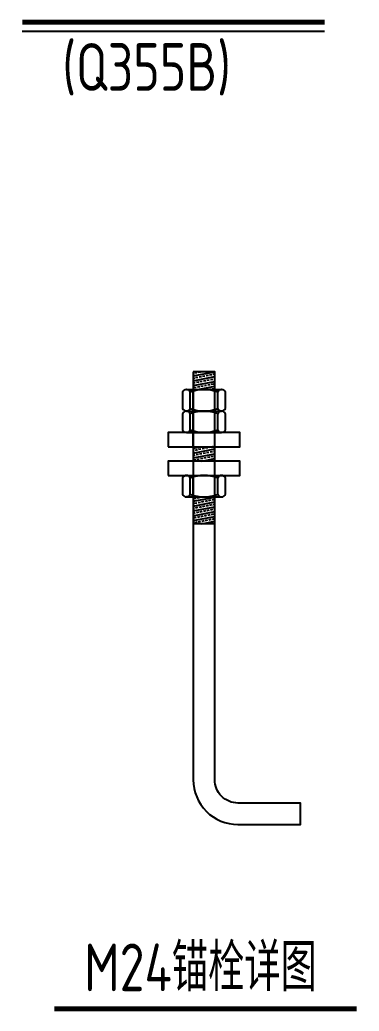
# Model space of a CAD drawing. Extents: x 9539573 to 9710259, y 1656270 to 2510207.
# Drawn here: x 9685282 to 9690976, y 2223257 to 2239885 of the extents above; entities that cross this region are included whole.
import ezdxf

# ---------------------------------------------------------------- set-up
doc = ezdxf.new("R2010")
doc.units = 0
doc.header["$LTSCALE"] = 1000
doc.header["$MEASUREMENT"] = 0
doc.layers.add('一般文字', color=6, linetype='CONTINUOUS')
doc.layers.add('螺栓', color=15, linetype='CONTINUOUS')
doc.styles.add('_HZTXT', font='atssdeng.shx', dxfattribs={"width": 0.8, "bigfont": 'atssdchn.shx'})

msp = doc.modelspace()

# ---------------------------------------------------------------- hatches: boundary and pattern name
at = {"layer": '螺栓'}
h = msp.add_hatch(dxfattribs=at)
h.set_pattern_fill('ANSI33', color=256, scale=25, angle=146, style=0)
h.set_pattern_definition([(191, (2344129.3, 369479.54), (15.145464, -77.9166577), []), (191, (2344082.77, 369510.93), (15.145464, -77.9166577), [39.6875, -19.84375])])
h.paths.add_polyline_path([(9688192.3, 2233982.9), (9688192.3, 2233682.9), (9688552.3, 2233682.9), (9688552.3, 2233982.9)])
h.paths.add_polyline_path([(9688192.3, 2232722.9), (9688192.3, 2232722.9), (9688192.3, 2232482.9), (9688552.3, 2232482.9), (9688552.3, 2232722.9)])
h.paths.add_polyline_path([(9688552.3, 2231882.9), (9688192.3, 2231882.9), (9688192.3, 2231431.9), (9688552.3, 2231431.9)])

# ---------------------------------------------------------------- linework, layer by layer
at = {"layer": '一般文字', "color": 2}
msp.add_line((9685322.4, 2239693.9), (9690394.8, 2239693.9), dxfattribs=at)
at = {"layer": '一般文字', "color": 2, "const_width": 81}
for points in [[(9685322.4, 2239844), (9690394.8, 2239844)], [(9685863.3, 2223297.6), (9690935.7, 2223297.6)]]:
    msp.add_lwpolyline(points, dxfattribs=at)
at = {"layer": '螺栓'}
for p, q in [((9688140.9, 2233367.9), (9688140.9, 2233637.9)), ((9688603.7, 2233367.9), (9688603.7, 2233637.9)), ((9688140.9, 2233007.9), (9688140.9, 2233277.9)), ((9688603.7, 2233007.9), (9688603.7, 2233277.9)), ((9688140.9, 2231927.9), (9688140.9, 2232197.9)), ((9688603.7, 2231927.9), (9688603.7, 2232197.9))]:
    msp.add_line(p, q, dxfattribs=at)
for points in [[(9688192.3, 2233982.9), (9688192.3, 2227138.5, 0.4142136), (9688942.3, 2226388.5), (9689992, 2226388.5), (9689992, 2226748.5), (9688942.3, 2226748.5, -0.4142136), (9688552.3, 2227138.5), (9688552.3, 2233982.9)], [(9688732.3, 2233367.9), (9688732.3, 2233637.9, 0.6997338), (9688603.7, 2233637.9, 0.1944855), (9688140.9, 2233637.9, 0.6997338), (9688012.3, 2233637.9), (9688012.3, 2233367.9, 0.6997338), (9688140.9, 2233367.9, 0.1944855), (9688603.7, 2233367.9, 0.6997338)], [(9688732.3, 2233007.9), (9688732.3, 2233277.9, 0.6997338), (9688603.7, 2233277.9, 0.1944855), (9688140.9, 2233277.9, 0.6997338), (9688012.3, 2233277.9), (9688012.3, 2233007.9, 0.6997338), (9688140.9, 2233007.9, 0.1944855), (9688603.7, 2233007.9, 0.6997338)], [(9688732.3, 2231927.9), (9688732.3, 2232197.9, 0.6997338), (9688603.7, 2232197.9, 0.1944855), (9688140.9, 2232197.9, 0.6997338), (9688012.3, 2232197.9), (9688012.3, 2231927.9, 0.6997338), (9688140.9, 2231927.9, 0.1944855), (9688603.7, 2231927.9, 0.6997338)]]:
    msp.add_lwpolyline(points, format="xyb", close=True, dxfattribs=at)
for points in [[(9688076.6, 2233682.9), (9688668, 2233682.9)], [(9688076.6, 2233682.9), (9688668, 2233682.9)], [(9688192.3, 2232722.9), (9688192.3, 2233682.9)], [(9688552.3, 2232722.9), (9688552.3, 2233682.9)], [(9688076.6, 2233322.9), (9688668, 2233322.9)], [(9688076.6, 2233322.9), (9688668, 2233322.9)], [(9688076.6, 2233322.9), (9688668, 2233322.9)], [(9688140.9, 2233322.9), (9688076.6, 2233322.9)], [(9688076.6, 2232962.9), (9688668, 2232962.9)], [(9688140.9, 2232962.9), (9688076.6, 2232962.9)], [(9688076.6, 2232242.9), (9688668, 2232242.9)], [(9688192.3, 2231882.9), (9688192.3, 2232242.9)], [(9688552.3, 2231882.9), (9688552.3, 2232242.9)], [(9688076.6, 2231882.9), (9688668, 2231882.9)], [(9688140.9, 2231882.9), (9688076.6, 2231882.9)], [(9688552.3, 2231431.9), (9688192.3, 2231431.9)]]:
    msp.add_lwpolyline(points, dxfattribs=at)
for points in [[(9687772.3, 2232722.9), (9688972.3, 2232722.9), (9688972.3, 2232962.9), (9687772.3, 2232962.9)], [(9687772.3, 2232242.9), (9688972.3, 2232242.9), (9688972.3, 2232482.9), (9687772.3, 2232482.9)]]:
    msp.add_lwpolyline(points, close=True, dxfattribs=at)

# ---------------------------------------------------------------- texts
at = {"layer": '一般文字', "color": 2, "style": '_HZTXT', "width": 0.8}
for s, p in [('(Q355B)', (9685995.5, 2238694.2)), ('M24锚栓详图', (9686361.4, 2223592.3))]:
    msp.add_text(s, height=800, dxfattribs=at).set_placement(p)

doc.saveas('drawing.dxf')
